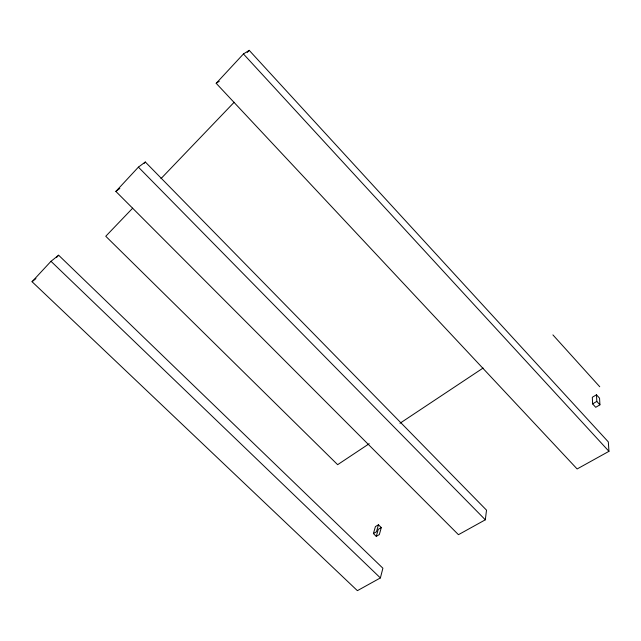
<?xml version="1.0" encoding="UTF-8"?>
<svg xmlns="http://www.w3.org/2000/svg" width="641" height="641" viewBox="0 0 641 641"><rect width="100%" height="100%" fill="white"/><g stroke="black" fill="none" stroke-linecap="round" stroke-linejoin="round"><path stroke-width="0.96" d="M485.317 519.811L486.519 510.156L145.323 162.013L138.4 167.133L115.861 191.411L458.451 534.69L485.317 519.811L138.4 167.133M380.385 577.934L382.893 568.222L58.635 255.214L50.992 261.304L32.05 281.711L357.39 590.665L380.385 577.934L50.992 261.304M381.283 527.567L379.344 534.57L376.283 536.373L373.415 533.584L375.41 526.598L378.438 524.787L381.283 527.567L378.246 529.362L376.283 536.373M378.438 524.787L376.475 531.774L373.415 533.584M216.193 83.322L243.444 53.956L249.205 50.335L608.325 441.905L608.95 451.328L577.132 468.956L216.193 83.322L219.238 81.295M56.624 257.386L58.635 255.214M143.969 163.471L145.323 162.013M247.186 52.506L249.205 50.335M132.687 208.157L105.765 236.257L337.639 464.677L369.224 443.7M160.987 178.623L234.157 102.256M32.05 281.711L35.936 278.579M115.861 191.411L119.827 188.414M399.976 423.268L483.09 368.054M596.475 394.792L592.324 397.268L592.605 403.886L595.721 407.307L599.928 404.832L599.551 398.189L596.475 394.792L596.811 401.402L599.928 404.832M592.605 403.886L596.811 401.402M243.444 53.956L608.95 451.328M552.911 334.898L599.752 386.755"/></g></svg>
